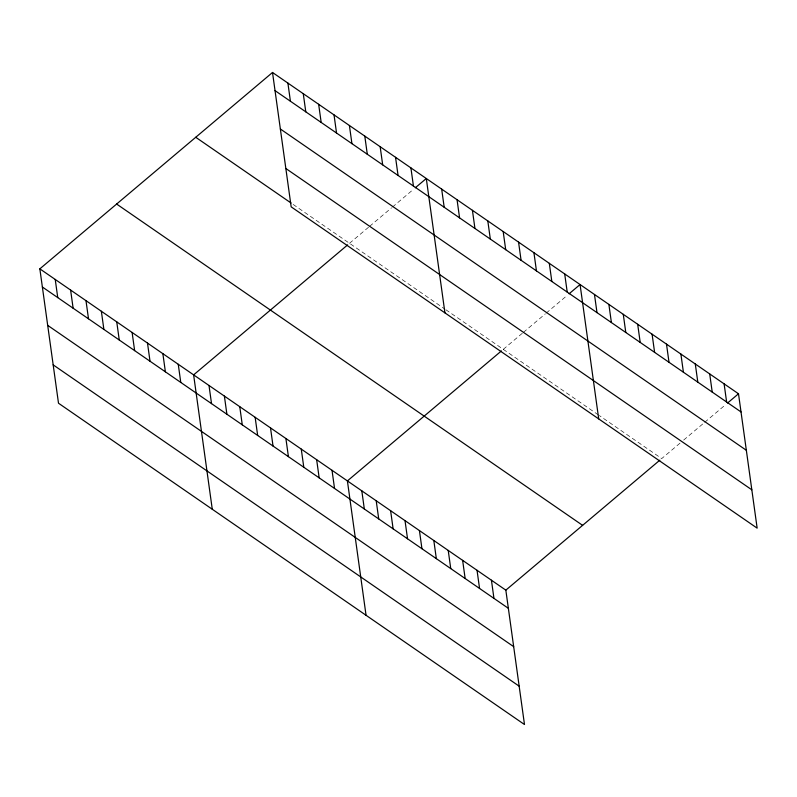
<?xml version="1.0" encoding="UTF-8"?>
<svg xmlns="http://www.w3.org/2000/svg" width="797" height="797" viewBox="0 0 797 797"><rect width="100%" height="100%" fill="white"/><g stroke="black" fill="none" stroke-linecap="round" stroke-linejoin="round"><path stroke-width="0.6" stroke-dasharray="3.98 2.99" d="M349.514 243.304L368.712 227.105M369.619 226.338L391.556 207.818M392.473 207.051L413.494 189.307M503.286 349.335L522.483 333.136M523.4 332.369L545.337 313.849M546.244 313.082L567.275 295.338M680 443.152L661.719 458.584L599.314 415.546M683.657 440.064L703.771 423.097M704.687 422.32L725.708 404.577M293.127 204.43L444.856 309.047M445.882 309.754L598.348 414.888"/><path stroke-width="1.2" d="M39.85 268.848L505.836 590.149L524.486 724.523L58.5 403.222L39.85 268.848L272.514 72.477L738.5 393.778L757.15 528.152L291.164 206.851L272.514 72.477M347.631 244.898L193.621 374.879L212.271 509.253M415.327 187.763L426.295 178.508L444.935 312.882M501.403 350.929L347.402 480.91L366.052 615.284M569.098 293.794L580.067 284.539L598.716 418.913M505.836 590.149L659.836 460.168M727.531 403.043L738.5 393.778M275.035 90.629L741.021 411.939M280.355 128.984L746.341 450.285M285.844 168.496L751.83 489.806M195.733 137.273L291.074 203.016M116.631 204.042L582.617 525.353M42.371 287L508.356 608.31M47.69 325.355L513.676 646.656M53.17 364.867L519.166 686.177M724.104 383.845L726.625 402.007M709.699 373.923L712.219 392.074M695.293 363.99L697.813 382.142M680.887 354.057L683.408 372.209M666.491 344.125L669.012 362.276M652.085 334.192L654.606 352.354M637.68 324.259L640.2 342.421M623.274 314.327L625.794 332.488M608.878 304.394L611.399 322.556M594.472 294.472L596.993 312.623M564.694 273.929L567.215 292.091M549.312 263.329L551.833 281.49M533.94 252.729L536.451 270.88M518.558 242.129L521.079 260.28M503.176 231.519L505.697 249.68M487.804 220.918L490.324 239.07M472.422 210.318L474.942 228.47M457.05 199.708L459.57 217.87M441.668 189.108L444.188 207.27M491.43 580.216L493.951 598.378M477.034 570.283L479.555 588.445M410.913 167.898L413.434 186.06M462.629 560.361L465.149 578.512M395.541 157.298L398.062 175.46M448.223 550.428L450.743 568.58M380.159 146.698L382.68 164.849M433.817 540.496L436.338 558.647M364.787 136.098L367.297 154.249M419.421 530.563L421.942 548.725M405.015 520.63L407.536 538.792M349.405 125.488L351.925 143.649M390.61 510.698L393.13 528.859M334.023 114.888L336.543 133.039M376.204 500.765L378.724 518.927M318.651 104.287L321.171 122.439M361.808 490.842L364.329 508.994M303.268 93.677L305.789 111.839M287.896 83.077L290.417 101.229M332.02 470.3L334.541 488.461M316.648 459.7L319.169 477.861M301.266 449.1L303.787 467.251M285.894 438.489L288.414 456.651M270.512 427.889L273.032 446.051M255.14 417.289L257.66 435.441M239.758 406.689L242.278 424.841M224.385 396.079L226.896 414.241M209.003 385.479L211.524 403.631M178.249 364.269L180.77 382.43M162.867 353.669L165.387 371.83M147.495 343.069L150.015 361.22M132.113 332.459L134.633 350.62M116.741 321.858L119.261 340.02M101.358 311.258L103.879 329.41M85.986 300.658L88.507 318.81M70.604 290.048L73.125 308.21M55.232 279.448L57.743 297.6"/></g></svg>
